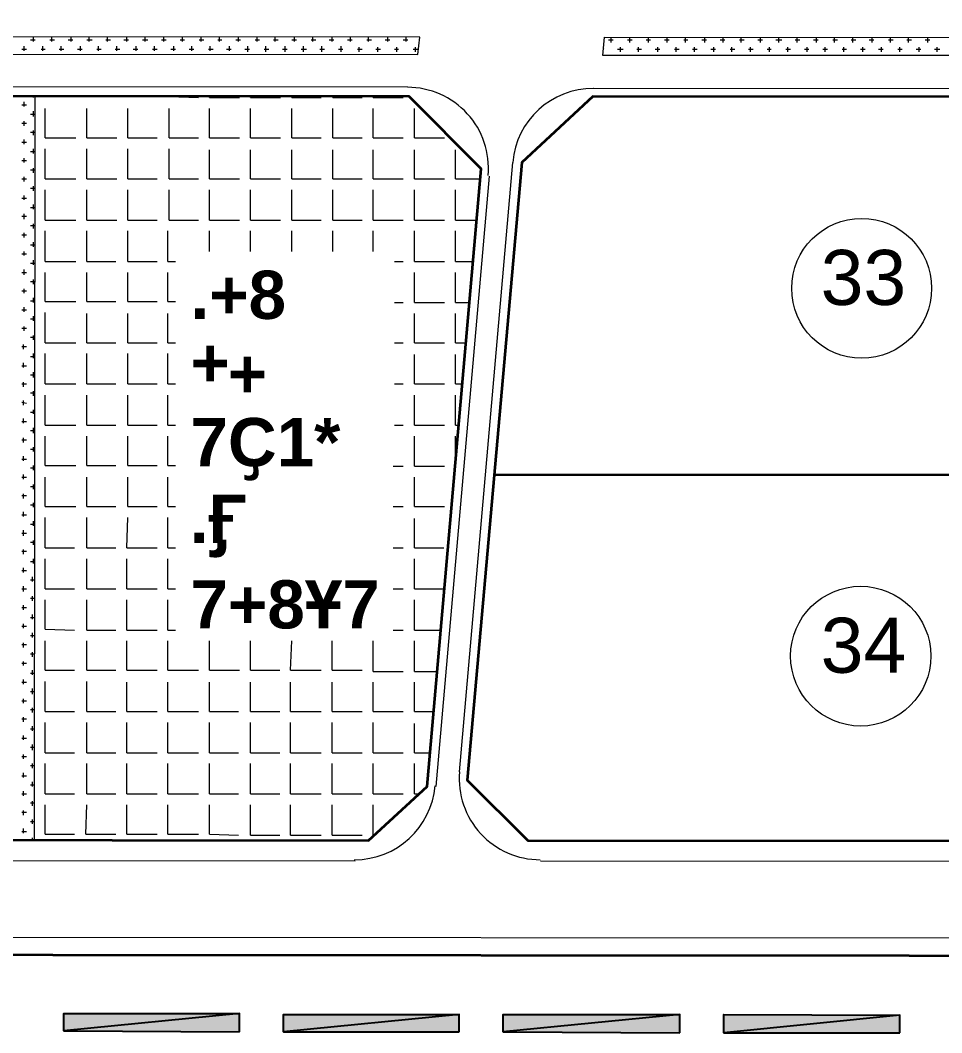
# Model space of a CAD drawing. Header units: millimetres. Extents: x -1787 to 4633, y 81 to 2259.
# Drawn here: x 1981.1 to 2294.5, y 752.6 to 1097.1 of the extents above; entities that cross this region are included whole.
import ezdxf

# ---------------------------------------------------------------- set-up
doc = ezdxf.new("R2010")
doc.units = ezdxf.units.MM
doc.header["$MEASUREMENT"] = 0
doc.layers.get('0').update_dxf_attribs({"linetype": 'CONTINUOUS'})
doc.styles.add('Arial$001', font='arial.ttf', dxfattribs={"height": 2.232})
doc.styles.add('Arial$101', font='arialbd.ttf', dxfattribs={"height": 4.716})

msp = doc.modelspace()

# ---------------------------------------------------------------- hatches: boundary and pattern name
at = {"true_color": 0x000007}
h = msp.add_hatch(color=7, dxfattribs=at)
h.paths.add_polyline_path([(2055.69424, 752.99617), (2055.69424, 759.19857), (1995.98096, 753.2394)])
h.paths.add_polyline_path([(2055.69424, 759.19857), (1995.98096, 753.2394), (1995.98096, 759.19857)])
h = msp.add_hatch(color=7, dxfattribs=at)
h.paths.add_polyline_path([(2130.36624, 752.99617), (2130.36624, 758.83372), (2070.65296, 752.99617)])
h.paths.add_polyline_path([(2130.36624, 758.83372), (2070.65296, 752.99617), (2070.65296, 758.83372)])
h = msp.add_hatch(color=7, dxfattribs=at)
h.paths.add_polyline_path([(2205.40309, 752.63132), (2205.40309, 758.83372), (2145.32497, 752.99617)])
h.paths.add_polyline_path([(2205.40309, 758.83372), (2145.32497, 752.99617), (2145.32497, 758.83372)])
h = msp.add_hatch(color=7, dxfattribs=at)
h.paths.add_polyline_path([(2280.19671, 752.63132), (2280.19671, 758.59049), (2220.36182, 752.63132)])
h.paths.add_polyline_path([(2280.19671, 758.59049), (2220.36182, 752.63132), (2220.36182, 758.83372)])

# ---------------------------------------------------------------- linework, layer by layer
at = {"color": 1, "linetype": 'Continuous', "lineweight": 35, "true_color": 0x000001}
for points in [[(3594.01049, 777.80576), (681.43749, 779.99484), (681.43749, 825.84394), (689.22089, 825.84394), (711.35494, 856.00462), (649.08773, 1050.95449), (629.50761, 1065.54837), (589.61768, 1065.54837), (589.61768, 1113.2217), (601.4144, 1113.2217), (620.75128, 1139.61229), (457.29986, 1651.49253), (497.18979, 1664.26217), (512.75659, 1615.61592), (522.97231, 1611.35937)], [(2142.28458, 942.59495), (2623.88252, 942.23011), (2623.88252, 942.23011)]]:
    msp.add_lwpolyline(points, dxfattribs=at)
at = {"color": 5, "linetype": 'Continuous', "lineweight": 20, "true_color": 0x000005}
for points in [[(1575.31246, 1091.69573), (1574.94761, 1087.92565), (1574.94761, 1085.73656), (2116.38044, 1085.49333), (2116.98852, 1091.33088), (1574.94761, 1091.69573)], [(2112.97521, 1074.30469), (1580.90677, 1074.54793), (1580.90677, 1074.54793)], [(2599.31616, 1073.575), (2176.21534, 1073.93985), (2176.21534, 1073.93985)], [(2148.48697, 1048.76541), (2130.36624, 841.41074), (2130.36624, 841.41074)], [(2122.58284, 836.4245), (2140.70357, 1044.0224), (2140.70357, 1044.0224)], [(1580.90677, 811.49329), (2094.97609, 811.12845), (2094.97609, 811.12845)], [(2158.09461, 811.12845), (2599.31616, 810.88521), (2599.31616, 810.88521)], [(681.43749, 785.95401), (3594.01049, 784.12977), (3594.01049, 784.12977)]]:
    msp.add_lwpolyline(points, dxfattribs=at)
at = {"color": 3, "linetype": 'Continuous', "lineweight": 15, "true_color": 0x000003}
for points in [[(1984.67071, 1090.47957), (1986.25171, 1090.47957), (1986.25171, 1090.47957)], [(1985.64363, 1089.8715), (1985.64363, 1091.33088), (1985.64363, 1091.33088)], [(1991.23795, 1090.47957), (1992.81895, 1090.47957), (1992.81895, 1090.47957)], [(1991.84603, 1089.8715), (1991.84603, 1091.33088), (1991.84603, 1091.33088)], [(1997.44035, 1090.47957), (1999.02135, 1090.47957), (1999.02135, 1090.47957)], [(1998.41327, 1089.8715), (1998.41327, 1091.33088), (1998.41327, 1091.33088)], [(2003.76436, 1090.47957), (2005.5886, 1090.47957), (2005.5886, 1090.47957)], [(2004.61567, 1089.8715), (2004.61567, 1091.33088), (2004.61567, 1091.33088)], [(2010.20999, 1090.47957), (2011.79099, 1090.47957), (2011.79099, 1090.47957)], [(2010.81807, 1089.8715), (2010.81807, 1091.33088), (2010.81807, 1091.33088)], [(2016.41239, 1090.47957), (2017.99339, 1090.47957), (2017.99339, 1090.47957)], [(2017.38531, 1089.8715), (2017.38531, 1091.33088), (2017.38531, 1091.33088)], [(2022.7364, 1090.47957), (2024.56064, 1090.47957), (2024.56064, 1090.47957)], [(2023.58771, 1089.8715), (2023.58771, 1091.33088), (2023.58771, 1091.33088)], [(2029.18203, 1090.47957), (2030.76303, 1090.47957), (2030.76303, 1090.47957)], [(2029.91172, 1089.8715), (2029.91172, 1091.33088), (2029.91172, 1091.33088)], [(2035.50604, 1090.47957), (2036.96543, 1090.47957), (2036.96543, 1090.47957)], [(2036.35735, 1089.8715), (2036.35735, 1091.33088), (2036.35735, 1091.33088)], [(2041.95167, 1090.47957), (2043.53268, 1090.47957), (2043.53268, 1090.47957)], [(2042.68137, 1089.8715), (2042.68137, 1091.33088), (2042.68137, 1091.33088)], [(2048.27569, 1090.47957), (2049.73507, 1090.47957), (2049.73507, 1090.47957)], [(2048.88376, 1089.8715), (2048.88376, 1091.33088), (2048.88376, 1091.33088)], [(2054.47808, 1090.47957), (2056.05909, 1090.47957), (2056.05909, 1090.47957)], [(2055.32939, 1089.8715), (2055.32939, 1091.33088), (2055.32939, 1091.33088)], [(2061.04533, 1090.47957), (2062.50472, 1090.47957), (2062.50472, 1090.47957)], [(2061.65341, 1089.8715), (2061.65341, 1091.33088), (2061.65341, 1091.33088)], [(2067.24773, 1090.47957), (2068.82873, 1090.47957), (2068.82873, 1090.47957)], [(2067.8558, 1089.8715), (2067.8558, 1091.33088), (2067.8558, 1091.33088)], [(2073.45012, 1090.47957), (2075.03113, 1090.47957), (2075.03113, 1090.47957)], [(2074.42305, 1089.8715), (2074.42305, 1091.33088), (2074.42305, 1091.33088)], [(2080.01737, 1090.47957), (2081.59837, 1090.47957), (2081.59837, 1090.47957)], [(2080.62545, 1089.8715), (2080.62545, 1091.33088), (2080.62545, 1091.33088)], [(2086.21977, 1090.47957), (2087.80077, 1090.47957), (2087.80077, 1090.47957)], [(2087.19269, 1089.8715), (2087.19269, 1091.33088), (2087.19269, 1091.33088)], [(2092.42216, 1090.47957), (2094.00317, 1090.47957), (2094.00317, 1090.47957)], [(2093.39509, 1089.8715), (2093.39509, 1091.33088), (2093.39509, 1091.33088)], [(2098.98941, 1090.47957), (2100.57041, 1090.47957), (2100.57041, 1090.47957)], [(2099.59749, 1089.8715), (2099.59749, 1091.33088), (2099.59749, 1091.33088)], [(2105.19181, 1090.47957), (2106.77281, 1090.47957), (2106.77281, 1090.47957)], [(2106.16473, 1089.8715), (2106.16473, 1091.33088), (2106.16473, 1091.33088)], [(2111.3942, 1090.47957), (2112.97521, 1090.47957), (2112.97521, 1090.47957)], [(2112.36713, 1089.8715), (2112.36713, 1091.33088), (2112.36713, 1091.33088)], [(2181.20158, 1090.47957), (2182.78259, 1090.47957), (2182.78259, 1090.47957)], [(2182.05289, 1089.50665), (2182.05289, 1091.08765), (2182.05289, 1091.08765)], [(2187.64721, 1090.47957), (2189.22821, 1090.47957), (2189.22821, 1090.47957)], [(2188.3769, 1089.50665), (2188.3769, 1091.08765), (2188.3769, 1091.08765)], [(2193.97122, 1090.47957), (2195.43061, 1090.47957), (2195.43061, 1090.47957)], [(2194.82253, 1089.50665), (2194.82253, 1091.08765), (2194.82253, 1091.08765)], [(2200.17362, 1090.47957), (2201.75463, 1090.47957), (2201.75463, 1090.47957)], [(2201.14655, 1089.50665), (2201.14655, 1091.08765), (2201.14655, 1091.08765)], [(2206.74087, 1090.47957), (2208.20025, 1090.47957), (2208.20025, 1090.47957)], [(2207.34894, 1089.50665), (2207.34894, 1091.08765), (2207.34894, 1091.08765)], [(2212.94326, 1090.47957), (2214.52427, 1090.47957), (2214.52427, 1090.47957)], [(2213.91619, 1089.50665), (2213.91619, 1091.08765), (2213.91619, 1091.08765)], [(2219.14566, 1090.47957), (2220.72667, 1090.47957), (2220.72667, 1090.47957)], [(2220.11859, 1089.50665), (2220.11859, 1091.08765), (2220.11859, 1091.08765)], [(2225.71291, 1090.47957), (2227.29391, 1090.47957), (2227.29391, 1090.47957)], [(2226.32099, 1089.50665), (2226.32099, 1091.08765), (2226.32099, 1091.08765)], [(2231.9153, 1090.47957), (2233.49631, 1090.47957), (2233.49631, 1090.47957)], [(2232.88823, 1089.50665), (2232.88823, 1091.08765), (2232.88823, 1091.08765)], [(2238.1177, 1090.47957), (2240.06355, 1090.47957), (2240.06355, 1090.47957)], [(2239.09063, 1089.50665), (2239.09063, 1091.08765), (2239.09063, 1091.08765)], [(2244.68495, 1090.47957), (2246.26595, 1090.47957), (2246.26595, 1090.47957)], [(2245.29303, 1089.50665), (2245.29303, 1091.08765), (2245.29303, 1091.08765)], [(2250.88734, 1090.47957), (2252.46835, 1090.47957), (2252.46835, 1090.47957)], [(2251.86027, 1089.50665), (2251.86027, 1091.08765), (2251.86027, 1091.08765)], [(2257.45459, 1090.47957), (2259.03559, 1090.47957), (2259.03559, 1090.47957)], [(2258.06267, 1089.50665), (2258.06267, 1091.08765), (2258.06267, 1091.08765)], [(2263.65699, 1090.47957), (2265.23799, 1090.47957), (2265.23799, 1090.47957)], [(2264.26507, 1089.50665), (2264.26507, 1091.08765), (2264.26507, 1091.08765)], [(2269.85938, 1090.47957), (2271.44039, 1090.47957), (2271.44039, 1090.47957)], [(2270.83231, 1089.50665), (2270.83231, 1091.08765), (2270.83231, 1091.08765)], [(2276.42663, 1090.47957), (2278.00763, 1090.47957), (2278.00763, 1090.47957)], [(2277.03471, 1089.50665), (2277.03471, 1091.08765), (2277.03471, 1091.08765)], [(2282.62903, 1090.47957), (2284.21003, 1090.47957), (2284.21003, 1090.47957)], [(2283.23711, 1089.50665), (2283.23711, 1091.08765), (2283.23711, 1091.08765)], [(2288.83142, 1090.47957), (2290.41243, 1090.47957), (2290.41243, 1090.47957)], [(2289.80435, 1089.50665), (2289.80435, 1091.08765), (2289.80435, 1091.08765)], [(1981.63031, 1087.31757), (1983.21132, 1087.31757), (1983.21132, 1087.31757)], [(1982.48162, 1086.70949), (1982.48162, 1088.29049), (1982.48162, 1088.29049)], [(1988.19756, 1087.31757), (1989.65695, 1087.31757), (1989.65695, 1087.31757)], [(1988.80564, 1086.70949), (1988.80564, 1088.29049), (1988.80564, 1088.29049)], [(1994.39996, 1087.31757), (1995.98096, 1087.31757), (1995.98096, 1087.31757)], [(1995.00803, 1086.70949), (1995.00803, 1088.29049), (1995.00803, 1088.29049)], [(2000.60235, 1087.31757), (2002.18336, 1087.31757), (2002.18336, 1087.31757)], [(2001.57528, 1086.70949), (2001.57528, 1088.29049), (2001.57528, 1088.29049)], [(2007.1696, 1087.31757), (2008.62899, 1087.31757), (2008.62899, 1087.31757)], [(2007.77768, 1086.70949), (2007.77768, 1088.29049), (2007.77768, 1088.29049)], [(2013.372, 1087.31757), (2014.953, 1087.31757), (2014.953, 1087.31757)], [(2013.98007, 1086.70949), (2013.98007, 1088.29049), (2013.98007, 1088.29049)], [(2019.57439, 1087.31757), (2021.1554, 1087.31757), (2021.1554, 1087.31757)], [(2020.54732, 1086.70949), (2020.54732, 1088.29049), (2020.54732, 1088.29049)], [(2026.14164, 1087.31757), (2027.72264, 1087.31757), (2027.72264, 1087.31757)], [(2026.74972, 1086.70949), (2026.74972, 1088.29049), (2026.74972, 1088.29049)], [(2032.34404, 1087.31757), (2033.92504, 1087.31757), (2033.92504, 1087.31757)], [(2033.31696, 1086.70949), (2033.31696, 1088.29049), (2033.31696, 1088.29049)], [(2038.54643, 1087.31757), (2040.12744, 1087.31757), (2040.12744, 1087.31757)], [(2039.51936, 1086.70949), (2039.51936, 1088.29049), (2039.51936, 1088.29049)], [(2045.11368, 1087.31757), (2046.69468, 1087.31757), (2046.69468, 1087.31757)], [(2045.72176, 1086.70949), (2045.72176, 1088.29049), (2045.72176, 1088.29049)], [(2051.31608, 1087.31757), (2052.89708, 1087.31757), (2052.89708, 1087.31757)], [(2052.289, 1086.70949), (2052.289, 1088.29049), (2052.289, 1088.29049)], [(2057.51847, 1087.31757), (2059.09948, 1087.31757), (2059.09948, 1087.31757)], [(2058.4914, 1086.34464), (2058.4914, 1088.29049), (2058.4914, 1088.29049)], [(2064.08572, 1087.31757), (2065.66672, 1087.31757), (2065.66672, 1087.31757)], [(2064.6938, 1086.34464), (2064.6938, 1088.29049), (2064.6938, 1088.29049)], [(2070.28812, 1087.31757), (2071.86912, 1087.31757), (2071.86912, 1087.31757)], [(2071.26104, 1086.34464), (2071.26104, 1088.29049), (2071.26104, 1088.29049)], [(2076.61213, 1087.31757), (2078.43636, 1087.31757), (2078.43636, 1087.31757)], [(2077.46344, 1086.34464), (2077.46344, 1088.29049), (2077.46344, 1088.29049)], [(2083.05776, 1087.31757), (2084.63876, 1087.31757), (2084.63876, 1087.31757)], [(2083.66584, 1086.34464), (2083.66584, 1088.29049), (2083.66584, 1088.29049)], [(2089.38177, 1087.31757), (2090.84116, 1087.31757), (2090.84116, 1087.31757)], [(2090.23308, 1086.34464), (2090.23308, 1088.29049), (2090.23308, 1088.29049)], [(2095.8274, 1087.31757), (2097.4084, 1087.31757), (2097.4084, 1087.31757)], [(2096.43548, 1086.34464), (2096.43548, 1087.92565), (2096.43548, 1087.92565)], [(2102.0298, 1087.31757), (2103.6108, 1087.31757), (2103.6108, 1087.31757)], [(2102.75949, 1086.34464), (2102.75949, 1087.92565), (2102.75949, 1087.92565)], [(2108.35381, 1087.31757), (2109.8132, 1087.31757), (2109.8132, 1087.31757)], [(2109.20512, 1086.34464), (2109.20512, 1087.92565), (2109.20512, 1087.92565)], [(2114.79944, 1087.31757), (2116.38044, 1087.31757), (2116.38044, 1087.31757)], [(2115.52914, 1086.34464), (2115.52914, 1087.92565), (2115.52914, 1087.92565)], [(2179.62058, 1087.31757), (2179.49896, 1087.43918), (2179.49896, 1087.43918)], [(2184.24197, 1087.31757), (2186.18782, 1087.31757), (2186.18782, 1087.31757)], [(2185.2149, 1086.34464), (2185.2149, 1087.92565), (2185.2149, 1087.92565)], [(2190.80922, 1087.31757), (2192.39022, 1087.31757), (2192.39022, 1087.31757)], [(2191.4173, 1086.34464), (2191.4173, 1087.92565), (2191.4173, 1087.92565)], [(2197.01162, 1087.31757), (2198.59262, 1087.31757), (2198.59262, 1087.31757)], [(2197.98454, 1086.34464), (2197.98454, 1087.92565), (2197.98454, 1087.92565)], [(2203.57886, 1087.31757), (2205.15986, 1087.31757), (2205.15986, 1087.31757)], [(2204.18694, 1086.34464), (2204.18694, 1087.92565), (2204.18694, 1087.92565)], [(2209.78126, 1087.31757), (2211.36226, 1087.31757), (2211.36226, 1087.31757)], [(2210.38934, 1086.34464), (2210.38934, 1087.92565), (2210.38934, 1087.92565)], [(2215.98366, 1087.31757), (2217.56466, 1087.31757), (2217.56466, 1087.31757)], [(2216.95658, 1086.34464), (2216.95658, 1087.92565), (2216.95658, 1087.92565)], [(2222.5509, 1087.31757), (2224.1319, 1087.31757), (2224.1319, 1087.31757)], [(2223.15898, 1086.34464), (2223.15898, 1087.92565), (2223.15898, 1087.92565)], [(2228.7533, 1087.31757), (2230.3343, 1087.31757), (2230.3343, 1087.31757)], [(2229.48299, 1086.34464), (2229.48299, 1087.92565), (2229.48299, 1087.92565)], [(2235.07731, 1087.31757), (2236.5367, 1087.31757), (2236.5367, 1087.31757)], [(2235.92862, 1086.34464), (2235.92862, 1087.92565), (2235.92862, 1087.92565)], [(2241.52294, 1087.31757), (2243.10394, 1087.31757), (2243.10394, 1087.31757)], [(2242.13102, 1086.34464), (2242.13102, 1087.92565), (2242.13102, 1087.92565)], [(2247.84695, 1087.31757), (2249.30634, 1087.31757), (2249.30634, 1087.31757)], [(2248.69826, 1086.34464), (2248.69826, 1087.92565), (2248.69826, 1087.92565)], [(2254.04935, 1087.31757), (2255.63035, 1087.31757), (2255.63035, 1087.31757)], [(2254.90066, 1086.34464), (2254.90066, 1087.92565), (2254.90066, 1087.92565)], [(2260.6166, 1087.31757), (2262.07598, 1087.31757), (2262.07598, 1087.31757)], [(2261.22467, 1086.34464), (2261.22467, 1087.92565), (2261.22467, 1087.92565)], [(2266.81899, 1087.31757), (2268.4, 1087.31757), (2268.4, 1087.31757)], [(2267.6703, 1086.34464), (2267.6703, 1087.92565), (2267.6703, 1087.92565)], [(2273.02139, 1087.31757), (2274.60239, 1087.31757), (2274.60239, 1087.31757)], [(2273.99432, 1086.34464), (2273.99432, 1087.92565), (2273.99432, 1087.92565)], [(2279.58864, 1087.31757), (2281.04802, 1087.31757), (2281.04802, 1087.31757)], [(2280.19671, 1086.34464), (2280.19671, 1087.92565), (2280.19671, 1087.92565)], [(2285.79103, 1087.31757), (2287.37204, 1087.31757), (2287.37204, 1087.31757)], [(2286.76396, 1086.34464), (2286.76396, 1087.92565), (2286.76396, 1087.92565)], [(2291.99343, 1087.31757), (2293.81767, 1087.31757), (2293.81767, 1087.31757)], [(2292.96636, 1086.34464), (2292.96636, 1087.92565), (2292.96636, 1087.92565)], [(1981.63031, 1068.34553), (1983.21132, 1068.34553), (1983.21132, 1068.34553)], [(1982.48162, 1067.73745), (1982.48162, 1069.31845), (1982.48162, 1069.31845)], [(1985.64363, 1070.77784), (1985.64363, 1071.14269), (1985.64363, 1071.14269)], [(1984.67071, 1065.18352), (1986.25171, 1065.18352), (1986.25171, 1065.18352)], [(1985.64363, 1064.33221), (1985.64363, 1066.15645), (1985.64363, 1066.15645)], [(1981.63031, 1062.14313), (1983.21132, 1062.14313), (1983.21132, 1062.14313)], [(1982.48162, 1061.17021), (1982.48162, 1062.75121), (1982.48162, 1062.75121)], [(1984.67071, 1058.98112), (1986.00848, 1058.98112), (1986.00848, 1058.98112)], [(1985.64363, 1058.0082), (1985.64363, 1059.5892), (1985.64363, 1059.5892)], [(1981.63031, 1055.57589), (1983.21132, 1055.57589), (1983.21132, 1055.57589)], [(1982.48162, 1054.96781), (1982.48162, 1056.54881), (1982.48162, 1056.54881)], [(1984.67071, 1052.41388), (1986.00848, 1052.41388), (1986.00848, 1052.41388)], [(1985.64363, 1051.8058), (1985.64363, 1053.3868), (1985.64363, 1053.3868)], [(1981.63031, 1049.37349), (1983.21132, 1049.37349), (1983.21132, 1049.37349)], [(1982.48162, 1048.76541), (1982.48162, 1050.2248), (1982.48162, 1050.2248)], [(1982.48162, 1042.19817), (1982.48162, 1043.77917), (1982.48162, 1043.77917)], [(1984.67071, 1046.21148), (1986.00848, 1046.21148), (1986.00848, 1046.21148)], [(1985.64363, 1045.23856), (1985.64363, 1046.81956), (1985.64363, 1046.81956)], [(1981.63031, 1043.17109), (1983.21132, 1043.17109), (1983.21132, 1043.17109)], [(1985.64363, 1039.03616), (1985.64363, 1040.61716), (1985.64363, 1040.61716)], [(1982.48162, 1035.99577), (1982.48162, 1037.45516), (1982.48162, 1037.45516)], [(1984.67071, 1040.00908), (1986.00848, 1040.00908), (1986.00848, 1040.00908)], [(1981.63031, 1036.60385), (1983.21132, 1036.60385), (1983.21132, 1036.60385)], [(1984.67071, 1033.44184), (1986.00848, 1033.44184), (1986.00848, 1033.44184)], [(1985.64363, 1032.83376), (1985.64363, 1034.41476), (1985.64363, 1034.41476)], [(1981.63031, 1030.40145), (1983.21132, 1030.40145), (1983.21132, 1030.40145)], [(1982.48162, 1029.42852), (1982.48162, 1031.25276), (1982.48162, 1031.25276)], [(1984.67071, 1027.23944), (1986.00848, 1027.23944), (1986.00848, 1027.23944)], [(1985.64363, 1026.26652), (1985.64363, 1027.84752), (1985.64363, 1027.84752)], [(1981.63031, 1024.07743), (1983.21132, 1024.07743), (1983.21132, 1024.07743)], [(1982.48162, 1023.22613), (1982.48162, 1024.80713), (1982.48162, 1024.80713)], [(1984.67071, 1020.6722), (1986.00848, 1020.6722), (1986.00848, 1020.6722)], [(1985.64363, 1020.06412), (1985.64363, 1021.64512), (1985.64363, 1021.64512)], [(1981.63031, 1017.63181), (1983.21132, 1017.63181), (1983.21132, 1017.63181)], [(1982.48162, 1017.02373), (1982.48162, 1018.48312), (1982.48162, 1018.48312)], [(1984.67071, 1014.4698), (1986.00848, 1014.4698), (1986.00848, 1014.4698)], [(1985.64363, 1013.86172), (1985.64363, 1015.44272), (1985.64363, 1015.44272)], [(1981.63031, 1011.30779), (1983.21132, 1011.30779), (1983.21132, 1011.30779)], [(1982.48162, 1010.45648), (1982.48162, 1012.28072), (1982.48162, 1012.28072)], [(1984.67071, 1008.2674), (1986.00848, 1008.2674), (1986.00848, 1008.2674)], [(1985.64363, 1007.29448), (1985.64363, 1008.87548), (1985.64363, 1008.87548)], [(1981.63031, 1005.10539), (1983.21132, 1005.10539), (1983.21132, 1005.10539)], [(1982.48162, 1004.25409), (1982.48162, 1005.71347), (1982.48162, 1005.71347)], [(1985.64363, 1001.09208), (1985.64363, 1002.67308), (1985.64363, 1002.67308)], [(1982.48162, 997.93007), (1982.48162, 999.51107), (1982.48162, 999.51107)], [(1984.67071, 1001.70016), (1986.00848, 1001.70016), (1986.00848, 1001.70016)], [(1981.63031, 998.53815), (1983.21132, 998.53815), (1983.21132, 998.53815)], [(1985.64363, 994.88968), (1985.64363, 996.47068), (1985.64363, 996.47068)], [(1981.63031, 992.33575), (1983.21132, 992.33575), (1983.21132, 992.33575)], [(1982.48162, 991.48444), (1982.48162, 992.94383), (1982.48162, 992.94383)], [(1984.67071, 995.49776), (1986.00848, 995.49776), (1986.00848, 995.49776)], [(1984.67071, 989.29536), (1986.00848, 989.29536), (1986.00848, 989.29536)], [(1985.64363, 988.32244), (1985.64363, 989.90344), (1985.64363, 989.90344)], [(1981.63031, 986.13335), (1983.21132, 986.13335), (1983.21132, 986.13335)], [(1982.23839, 985.16043), (1982.23839, 986.74143), (1982.23839, 986.74143)], [(1984.67071, 982.72812), (1986.00848, 982.72812), (1986.00848, 982.72812)], [(1985.64363, 982.12004), (1985.64363, 983.70104), (1985.64363, 983.70104)], [(1981.63031, 979.56611), (1983.21132, 979.56611), (1983.21132, 979.56611)], [(1982.23839, 978.95803), (1982.23839, 980.53903), (1982.23839, 980.53903)], [(1984.67071, 976.52572), (1986.00848, 976.52572), (1986.00848, 976.52572)], [(1985.64363, 975.55279), (1985.64363, 977.37703), (1985.64363, 977.37703)], [(1981.63031, 973.36371), (1983.21132, 973.36371), (1983.21132, 973.36371)], [(1982.23839, 972.39079), (1982.23839, 973.97179), (1982.23839, 973.97179)], [(1984.67071, 970.32332), (1986.00848, 970.32332), (1986.00848, 970.32332)], [(1985.64363, 969.3504), (1985.64363, 970.9314), (1985.64363, 970.9314)], [(1981.63031, 967.16131), (1983.21132, 966.79647), (1983.21132, 966.79647)], [(1982.23839, 966.18839), (1982.23839, 967.76939), (1982.23839, 967.76939)], [(1985.64363, 963.148), (1985.64363, 964.60739), (1985.64363, 964.60739)], [(1982.23839, 959.98599), (1982.23839, 961.56699), (1982.23839, 961.56699)], [(1984.67071, 963.75608), (1986.00848, 963.75608), (1986.00848, 963.75608)], [(1981.63031, 960.59407), (1983.21132, 960.59407), (1983.21132, 960.59407)], [(1985.64363, 956.58075), (1985.64363, 958.40499), (1985.64363, 958.40499)], [(1981.63031, 954.39167), (1983.21132, 954.39167), (1983.21132, 954.39167)], [(1982.23839, 953.41875), (1982.23839, 954.99975), (1982.23839, 954.99975)], [(1984.67071, 957.55368), (1986.00848, 957.55368), (1986.00848, 957.55368)], [(1984.67071, 951.22967), (1986.00848, 951.22967), (1986.00848, 951.22967)], [(1985.64363, 950.37836), (1985.64363, 951.83774), (1985.64363, 951.83774)], [(1981.63031, 947.82443), (1983.21132, 947.82443), (1983.21132, 947.82443)], [(1982.23839, 947.21635), (1982.23839, 948.79735), (1982.23839, 948.79735)], [(1984.67071, 944.78404), (1986.00848, 944.78404), (1986.00848, 944.78404)], [(1985.64363, 944.05434), (1985.64363, 945.63535), (1985.64363, 945.63535)], [(1981.63031, 941.62203), (1983.21132, 941.62203), (1983.21132, 941.62203)], [(1982.23839, 941.01395), (1982.23839, 942.59495), (1982.23839, 942.59495)], [(1984.67071, 938.46002), (1986.00848, 938.46002), (1986.00848, 938.46002)], [(1985.64363, 937.60871), (1985.64363, 939.18972), (1985.64363, 939.18972)], [(1981.63031, 935.41963), (1983.21132, 935.41963), (1983.21132, 935.41963)], [(1982.23839, 934.44671), (1982.23839, 936.02771), (1982.23839, 936.02771)], [(1984.67071, 932.25763), (1986.00848, 932.25763), (1986.00848, 932.25763)], [(1985.64363, 931.40632), (1985.64363, 932.8657), (1985.64363, 932.8657)], [(1981.63031, 928.85239), (1983.21132, 928.85239), (1983.21132, 928.85239)], [(1982.23839, 928.24431), (1982.23839, 929.82531), (1982.23839, 929.82531)], [(1985.64363, 925.0823), (1985.64363, 926.66331), (1985.64363, 926.66331)], [(1982.23839, 921.67706), (1982.23839, 923.62291), (1982.23839, 923.62291)], [(1984.67071, 925.69038), (1986.00848, 925.69038), (1986.00848, 925.69038)], [(1981.63031, 922.64999), (1983.21132, 922.64999), (1983.21132, 922.64999)], [(1985.64363, 918.63667), (1985.64363, 920.09606), (1985.64363, 920.09606)], [(1981.63031, 916.44759), (1983.21132, 916.44759), (1983.21132, 916.44759)], [(1982.23839, 915.47467), (1982.23839, 917.05567), (1982.23839, 917.05567)], [(1984.67071, 919.48798), (1986.00848, 919.48798), (1986.00848, 919.48798)], [(1984.67071, 912.92074), (1986.00848, 912.92074), (1986.00848, 912.92074)], [(1985.64363, 912.31266), (1985.64363, 913.89366), (1985.64363, 913.89366)], [(1981.63031, 909.88035), (1983.21132, 909.88035), (1983.21132, 909.88035)], [(1982.23839, 909.27227), (1982.23839, 910.85327), (1982.23839, 910.85327)], [(1984.67071, 906.71834), (1986.00848, 906.71834), (1986.00848, 906.71834)], [(1985.27878, 906.11026), (1985.27878, 907.69127), (1985.27878, 907.69127)], [(1981.63031, 903.67795), (1983.21132, 903.67795), (1983.21132, 903.67795)], [(1982.23839, 902.70502), (1982.23839, 904.52926), (1982.23839, 904.52926)], [(1984.67071, 900.51594), (1986.00848, 900.51594), (1986.00848, 900.51594)], [(1985.27878, 899.54302), (1985.27878, 901.12402), (1985.27878, 901.12402)], [(1981.63031, 897.35394), (1983.21132, 897.35394), (1983.21132, 897.35394)], [(1982.23839, 896.50263), (1982.23839, 898.08363), (1982.23839, 898.08363)], [(1984.67071, 893.9487), (1986.00848, 893.9487), (1986.00848, 893.9487)], [(1985.27878, 893.34062), (1985.27878, 894.92162), (1985.27878, 894.92162)], [(1981.63031, 890.90831), (1983.21132, 890.90831), (1983.21132, 890.90831)], [(1982.23839, 890.30023), (1982.23839, 891.75962), (1982.23839, 891.75962)], [(1982.23839, 883.73298), (1982.23839, 885.31399), (1982.23839, 885.31399)], [(1984.67071, 887.7463), (1986.00848, 887.7463), (1986.00848, 887.7463)], [(1985.27878, 887.13822), (1985.27878, 888.71923), (1985.27878, 888.71923)], [(1981.63031, 884.70591), (1983.21132, 884.70591), (1983.21132, 884.70591)], [(1985.27878, 880.57098), (1985.27878, 882.15198), (1985.27878, 882.15198)], [(1982.23839, 877.53059), (1982.23839, 878.98997), (1982.23839, 878.98997)], [(1984.67071, 881.5439), (1986.00848, 881.5439), (1986.00848, 881.5439)], [(1981.63031, 878.3819), (1983.21132, 878.3819), (1983.21132, 878.3819)], [(1984.67071, 874.97666), (1986.00848, 874.97666), (1986.00848, 874.97666)], [(1985.27878, 874.36858), (1985.27878, 875.94958), (1985.27878, 875.94958)], [(1981.63031, 871.93627), (1983.21132, 871.93627), (1983.21132, 871.93627)], [(1982.23839, 871.20657), (1982.23839, 872.78758), (1982.23839, 872.78758)], [(1984.67071, 868.77426), (1986.00848, 868.77426), (1986.00848, 868.77426)], [(1985.27878, 867.80134), (1985.27878, 869.74719), (1985.27878, 869.74719)], [(1981.63031, 865.61225), (1983.21132, 865.61225), (1983.21132, 865.61225)], [(1982.23839, 864.76094), (1982.23839, 866.22033), (1982.23839, 866.22033)], [(1984.67071, 862.57186), (1986.00848, 862.57186), (1986.00848, 862.57186)], [(1985.27878, 861.59894), (1985.27878, 863.17994), (1985.27878, 863.17994)], [(1981.63031, 859.40986), (1983.21132, 859.40986), (1983.21132, 859.40986)], [(1982.23839, 858.43693), (1982.23839, 860.01793), (1982.23839, 860.01793)], [(1984.67071, 856.00462), (1986.00848, 856.00462), (1986.00848, 856.00462)], [(1985.27878, 855.39654), (1985.27878, 856.97754), (1985.27878, 856.97754)], [(1981.63031, 852.84261), (1983.21132, 852.84261), (1983.21132, 852.84261)], [(1982.23839, 852.23453), (1982.23839, 853.81554), (1982.23839, 853.81554)], [(1984.67071, 849.80222), (1986.00848, 849.80222), (1986.00848, 849.80222)], [(1985.27878, 848.82929), (1985.27878, 850.65353), (1985.27878, 850.65353)], [(1981.63031, 846.64021), (1983.21132, 846.64021), (1983.21132, 846.64021)], [(1982.23839, 845.7889), (1982.23839, 847.24829), (1982.23839, 847.24829)], [(1985.27878, 842.6269), (1985.27878, 844.2079), (1985.27878, 844.2079)], [(1982.23839, 839.46489), (1982.23839, 841.04589), (1982.23839, 841.04589)], [(1984.67071, 843.59982), (1986.00848, 843.59982), (1986.00848, 843.59982)], [(1981.63031, 840.07297), (1983.21132, 840.07297), (1983.21132, 840.07297)], [(1985.27878, 836.4245), (1985.27878, 838.0055), (1985.27878, 838.0055)], [(1981.63031, 833.87057), (1983.21132, 833.87057), (1983.21132, 833.87057)], [(1982.23839, 833.26249), (1982.23839, 834.8435), (1982.23839, 834.8435)], [(1984.67071, 837.03258), (1986.00848, 837.03258), (1986.00848, 837.03258)], [(1984.67071, 830.83018), (1986.00848, 830.83018), (1986.00848, 830.83018)], [(1985.27878, 829.85725), (1985.27878, 831.43826), (1985.27878, 831.43826)], [(1981.63031, 827.66817), (1983.21132, 827.66817), (1983.21132, 827.66817)], [(1982.23839, 826.69525), (1982.23839, 828.27625), (1982.23839, 828.27625)], [(1984.67071, 824.50617), (1986.00848, 824.50617), (1986.00848, 824.50617)], [(1985.27878, 823.65486), (1985.27878, 825.23586), (1985.27878, 825.23586)], [(1981.63031, 821.10093), (1983.21132, 821.10093), (1983.21132, 821.10093)], [(1982.23839, 820.49285), (1982.23839, 822.07385), (1982.23839, 822.07385)], [(1985.27878, 818.30377), (1985.27878, 818.91185), (1985.27878, 818.91185)]]:
    msp.add_lwpolyline(points, dxfattribs=at)
at = {"color": 5, "linetype": 'Continuous', "lineweight": 20, "true_color": 0x000005}
msp.add_lwpolyline([(2599.31616, 1085.12849), (2179.25573, 1085.12849), (2179.86381, 1091.33088), (2599.31616, 1091.08765)], close=True, dxfattribs=at)
at = {"color": 1, "linetype": 'Continuous', "lineweight": 35, "true_color": 0x000001}
for points in [[(1550.13802, 844.81598), (1576.52861, 818.66862), (2099.59749, 818.06054), (2119.54245, 836.4245), (2137.90641, 1046.57633), (2113.34005, 1071.14269), (1580.54193, 1071.50753), (1550.38125, 1041.22524)], [(2623.88252, 1046.57633), (2599.55939, 1070.77784), (2175.85049, 1071.14269), (2151.64898, 1048.76541), (2133.1634, 838.61358), (2153.71645, 818.06054), (2603.32947, 817.69569), (2623.88252, 838.24873)]]:
    msp.add_lwpolyline(points, close=True, dxfattribs=at)
at = {"color": 2, "linetype": 'Continuous', "lineweight": 20, "true_color": 0x000002}
msp.add_lwpolyline([(1986.00848, 818.30377), (1986.25171, 1071.14269), (1986.25171, 1071.14269)], dxfattribs=at)
at = {"color": 4, "linetype": 'Continuous', "lineweight": 15, "true_color": 0x000004}
for points in [[(1989.65695, 1071.14269), (1989.65695, 1071.2643), (1989.65695, 1071.2643)], [(1989.65695, 1071.14269), (1999.99428, 1071.14269), (1999.99428, 1071.14269)], [(2003.76436, 1071.14269), (2003.64275, 1071.2643), (2003.64275, 1071.2643)], [(2003.76436, 1071.14269), (2013.98007, 1071.14269), (2013.98007, 1071.14269)], [(2017.75016, 1071.14269), (2017.62854, 1071.2643), (2017.62854, 1071.2643)], [(2017.75016, 1071.14269), (2027.72264, 1071.14269), (2027.72264, 1071.14269)], [(2031.73596, 1071.14269), (2031.61434, 1071.2643), (2031.61434, 1071.2643)], [(2031.73596, 1071.14269), (2041.70844, 1070.77784), (2041.70844, 1070.77784)], [(2045.47853, 1070.77784), (2045.47853, 1071.14269), (2045.47853, 1071.14269)], [(2045.47853, 1070.77784), (2055.69424, 1070.77784), (2055.69424, 1070.77784)], [(2059.46432, 1070.77784), (2059.46432, 1071.14269), (2059.46432, 1071.14269)], [(2059.46432, 1070.77784), (2069.68004, 1070.77784), (2069.68004, 1070.77784)], [(2073.45012, 1070.77784), (2073.45012, 1071.14269), (2073.45012, 1071.14269)], [(2073.45012, 1070.77784), (2083.42261, 1070.77784), (2083.42261, 1070.77784)], [(2087.43592, 1070.77784), (2087.43592, 1071.14269), (2087.43592, 1071.14269)], [(2087.43592, 1070.77784), (2097.4084, 1070.77784), (2097.4084, 1070.77784)], [(2101.17849, 1070.77784), (2101.17849, 1071.14269), (2101.17849, 1071.14269)], [(2101.17849, 1070.77784), (2111.3942, 1070.77784), (2111.3942, 1070.77784)], [(1989.65695, 1057.15689), (1989.65695, 1067.12937), (1989.65695, 1067.12937)], [(2003.76436, 1057.15689), (2003.76436, 1067.12937), (2003.76436, 1067.12937)], [(2017.75016, 1057.15689), (2017.75016, 1067.12937), (2017.75016, 1067.12937)], [(2031.73596, 1057.15689), (2031.73596, 1067.12937), (2031.73596, 1067.12937)], [(2045.47853, 1057.15689), (2045.47853, 1067.12937), (2045.47853, 1067.12937)], [(2059.46432, 1057.15689), (2059.46432, 1067.12937), (2059.46432, 1067.12937)], [(2073.45012, 1057.15689), (2073.45012, 1067.12937), (2073.45012, 1067.12937)], [(2087.43592, 1057.15689), (2087.43592, 1067.12937), (2087.43592, 1067.12937)], [(2101.17849, 1057.15689), (2101.17849, 1067.12937), (2101.17849, 1067.12937)], [(2115.16429, 1057.15689), (2115.16429, 1067.12937), (2115.16429, 1067.12937)], [(1989.65695, 1057.15689), (1999.99428, 1057.15689), (1999.99428, 1057.15689)], [(2003.76436, 1057.15689), (2013.98007, 1057.15689), (2013.98007, 1057.15689)], [(2017.75016, 1057.15689), (2027.72264, 1057.15689), (2027.72264, 1057.15689)], [(2031.73596, 1057.15689), (2041.70844, 1057.15689), (2041.70844, 1057.15689)], [(2045.47853, 1057.15689), (2055.69424, 1057.15689), (2055.69424, 1057.15689)], [(2059.46432, 1057.15689), (2069.68004, 1057.15689), (2069.68004, 1057.15689)], [(2073.45012, 1057.15689), (2083.42261, 1057.15689), (2083.42261, 1057.15689)], [(2087.43592, 1057.15689), (2097.4084, 1057.15689), (2097.4084, 1057.15689)], [(2101.17849, 1057.15689), (2111.3942, 1057.15689), (2111.3942, 1057.15689)], [(2115.16429, 1057.15689), (2125.38, 1057.15689), (2125.38, 1057.15689)], [(1989.65695, 1043.17109), (1989.65695, 1053.3868), (1989.65695, 1053.3868)], [(2003.76436, 1043.17109), (2003.76436, 1053.3868), (2003.76436, 1053.3868)], [(2017.75016, 1043.17109), (2017.75016, 1053.3868), (2017.75016, 1053.3868)], [(2031.73596, 1043.17109), (2031.73596, 1053.3868), (2031.73596, 1053.3868)], [(2045.47853, 1043.17109), (2045.47853, 1053.02196), (2045.47853, 1053.02196)], [(2059.46432, 1043.17109), (2059.46432, 1053.02196), (2059.46432, 1053.02196)], [(2073.45012, 1043.17109), (2073.45012, 1053.02196), (2073.45012, 1053.02196)], [(2087.43592, 1043.17109), (2087.43592, 1053.02196), (2087.43592, 1053.02196)], [(2101.17849, 1043.17109), (2101.17849, 1053.02196), (2101.17849, 1053.02196)], [(2115.16429, 1043.17109), (2115.16429, 1053.02196), (2115.16429, 1053.02196)], [(2129.15009, 1043.17109), (2129.15009, 1053.02196), (2129.15009, 1053.02196)], [(1989.65695, 1043.17109), (1999.99428, 1043.17109), (1999.99428, 1043.17109)], [(2003.76436, 1043.17109), (2013.98007, 1043.17109), (2013.98007, 1043.17109)], [(2017.75016, 1043.17109), (2027.72264, 1043.17109), (2027.72264, 1043.17109)], [(2031.73596, 1043.17109), (2041.70844, 1043.17109), (2041.70844, 1043.17109)], [(2045.47853, 1043.17109), (2055.69424, 1043.17109), (2055.69424, 1043.17109)], [(2059.46432, 1043.17109), (2069.68004, 1043.17109), (2069.68004, 1043.17109)], [(2073.45012, 1043.17109), (2083.42261, 1043.17109), (2083.42261, 1043.17109)], [(2087.43592, 1043.17109), (2097.4084, 1043.17109), (2097.4084, 1043.17109)], [(2101.17849, 1043.17109), (2111.3942, 1043.17109), (2111.3942, 1043.17109)], [(2115.16429, 1043.17109), (2125.38, 1043.17109), (2125.38, 1043.17109)], [(2129.15009, 1043.17109), (2137.54157, 1043.17109), (2137.54157, 1043.17109)], [(1989.65695, 1029.06368), (1989.65695, 1039.40101), (1989.65695, 1039.40101)], [(2003.76436, 1029.06368), (2003.76436, 1039.40101), (2003.76436, 1039.40101)], [(2017.75016, 1029.06368), (2017.75016, 1039.40101), (2017.75016, 1039.40101)], [(2031.73596, 1029.06368), (2031.73596, 1039.40101), (2031.73596, 1039.40101)], [(2045.47853, 1029.06368), (2045.47853, 1039.40101), (2045.47853, 1039.40101)], [(2059.46432, 1029.06368), (2059.46432, 1039.40101), (2059.46432, 1039.40101)], [(2073.45012, 1029.06368), (2073.45012, 1039.40101), (2073.45012, 1039.40101)], [(2087.43592, 1029.06368), (2087.43592, 1039.40101), (2087.43592, 1039.40101)], [(2101.17849, 1029.06368), (2101.17849, 1039.40101), (2101.17849, 1039.40101)], [(2115.16429, 1029.06368), (2115.16429, 1039.40101), (2115.16429, 1039.40101)], [(2129.15009, 1029.06368), (2129.15009, 1039.40101), (2129.15009, 1039.40101)], [(1989.65695, 1029.06368), (1999.99428, 1029.06368), (1999.99428, 1029.06368)], [(2003.76436, 1029.06368), (2013.98007, 1029.06368), (2013.98007, 1029.06368)], [(2017.75016, 1029.06368), (2027.72264, 1029.06368), (2027.72264, 1029.06368)], [(2031.73596, 1029.06368), (2041.70844, 1029.06368), (2041.70844, 1029.06368)], [(2045.47853, 1029.06368), (2055.69424, 1029.06368), (2055.69424, 1029.06368)], [(2059.46432, 1029.06368), (2069.68004, 1029.06368), (2069.68004, 1029.06368)], [(2073.45012, 1029.06368), (2083.42261, 1029.06368), (2083.42261, 1029.06368)], [(2087.43592, 1029.06368), (2097.4084, 1029.06368), (2097.4084, 1029.06368)], [(2101.17849, 1029.06368), (2111.3942, 1029.06368), (2111.3942, 1029.06368)], [(2115.16429, 1029.06368), (2125.38, 1029.06368), (2125.38, 1029.06368)], [(2129.15009, 1029.06368), (2136.32541, 1029.06368), (2136.32541, 1029.06368)], [(1989.65695, 1015.07788), (1989.65695, 1025.41521), (1989.65695, 1025.41521)], [(2003.76436, 1015.07788), (2003.76436, 1025.41521), (2003.76436, 1025.41521)], [(2017.75016, 1015.07788), (2017.75016, 1025.41521), (2017.75016, 1025.41521)], [(2031.37111, 1015.07788), (2031.37111, 1025.41521), (2031.37111, 1025.41521)], [(2045.47853, 1018.48312), (2045.47853, 1025.41521), (2045.47853, 1025.41521)], [(2059.46432, 1018.48312), (2059.46432, 1025.41521), (2059.46432, 1025.41521)], [(2073.45012, 1018.48312), (2073.45012, 1025.41521), (2073.45012, 1025.41521)], [(2087.43592, 1018.48312), (2087.43592, 1025.41521), (2087.43592, 1025.41521)], [(2101.17849, 1018.48312), (2101.17849, 1025.41521), (2101.17849, 1025.41521)], [(2115.16429, 1015.07788), (2115.16429, 1025.41521), (2115.16429, 1025.41521)], [(2129.15009, 1015.07788), (2129.15009, 1025.41521), (2129.15009, 1025.41521)], [(1989.65695, 1015.07788), (1999.99428, 1015.07788), (1999.99428, 1015.07788)], [(2003.76436, 1015.07788), (2013.61523, 1015.07788), (2013.61523, 1015.07788)], [(2017.75016, 1015.07788), (2027.72264, 1015.07788), (2027.72264, 1015.07788)], [(2031.37111, 1015.07788), (2033.92504, 1015.07788), (2033.92504, 1015.07788)], [(2108.35381, 1015.07788), (2111.3942, 1015.07788), (2111.3942, 1015.07788)], [(2115.16429, 1015.07788), (2125.38, 1015.07788), (2125.38, 1015.07788)], [(2129.15009, 1015.07788), (2135.10925, 1015.07788), (2135.10925, 1015.07788)], [(1989.65695, 1001.45693), (1989.65695, 1011.30779), (1989.65695, 1011.30779)], [(2003.76436, 1001.45693), (2003.76436, 1011.30779), (2003.76436, 1011.30779)], [(2017.75016, 1001.45693), (2017.75016, 1011.30779), (2017.75016, 1011.30779)], [(2031.37111, 1001.45693), (2031.37111, 1011.30779), (2031.37111, 1011.30779)], [(2115.16429, 1001.09208), (2115.16429, 1011.30779), (2115.16429, 1011.30779)], [(2129.15009, 1001.09208), (2129.15009, 1011.30779), (2129.15009, 1011.30779)], [(1989.65695, 1001.45693), (1999.99428, 1001.45693), (1999.99428, 1001.45693)], [(2003.76436, 1001.45693), (2013.61523, 1001.45693), (2013.61523, 1001.45693)], [(2017.75016, 1001.45693), (2027.72264, 1001.45693), (2027.72264, 1001.45693)], [(2031.37111, 1001.45693), (2033.92504, 1001.45693), (2033.92504, 1001.45693)], [(2108.35381, 1001.09208), (2111.3942, 1001.09208), (2111.3942, 1001.09208)], [(2115.16429, 1001.09208), (2125.38, 1001.09208), (2125.38, 1001.09208)], [(2129.15009, 1001.09208), (2133.8931, 1001.09208), (2133.8931, 1001.09208)], [(1989.65695, 987.34951), (1989.65695, 997.68684), (1989.65695, 997.68684)], [(2003.76436, 987.34951), (2003.76436, 997.32199), (2003.76436, 997.32199)], [(2017.75016, 987.34951), (2017.75016, 997.32199), (2017.75016, 997.32199)], [(2031.37111, 987.34951), (2031.37111, 997.32199), (2031.37111, 997.32199)], [(2115.16429, 987.34951), (2115.16429, 997.32199), (2115.16429, 997.32199)], [(2129.15009, 987.34951), (2129.15009, 997.32199), (2129.15009, 997.32199)], [(1989.65695, 987.34951), (1999.99428, 987.34951), (1999.99428, 987.34951)], [(2003.76436, 987.34951), (2013.61523, 987.34951), (2013.61523, 987.34951)], [(2017.75016, 987.34951), (2027.72264, 987.34951), (2027.72264, 987.34951)], [(2031.37111, 987.34951), (2033.92504, 987.34951), (2033.92504, 987.34951)], [(2108.35381, 987.34951), (2111.3942, 987.34951), (2111.3942, 987.34951)], [(2115.16429, 987.34951), (2125.38, 987.34951), (2125.38, 987.34951)], [(2129.15009, 987.34951), (2132.55533, 987.34951), (2132.55533, 987.34951)], [(1989.65695, 973.36371), (1989.65695, 983.70104), (1989.65695, 983.70104)], [(2003.76436, 973.36371), (2003.76436, 983.70104), (2003.76436, 983.70104)], [(2017.75016, 973.36371), (2017.75016, 983.70104), (2017.75016, 983.70104)], [(2031.37111, 973.36371), (2031.37111, 983.70104), (2031.37111, 983.70104)], [(2115.16429, 973.36371), (2115.16429, 983.33619), (2115.16429, 983.33619)], [(2129.15009, 973.36371), (2129.15009, 983.33619), (2129.15009, 983.33619)], [(1989.65695, 973.36371), (1999.99428, 973.36371), (1999.99428, 973.36371)], [(2003.76436, 973.36371), (2013.61523, 973.36371), (2013.61523, 973.36371)], [(2017.75016, 973.36371), (2027.72264, 973.36371), (2027.72264, 973.36371)], [(2031.37111, 973.36371), (2033.92504, 973.36371), (2033.92504, 973.36371)], [(2108.35381, 973.36371), (2111.3942, 973.36371), (2111.3942, 973.36371)], [(2115.16429, 973.36371), (2125.38, 973.36371), (2125.38, 973.36371)], [(2129.15009, 973.36371), (2131.33917, 973.36371), (2131.33917, 973.36371)], [(1989.65695, 959.37791), (1989.65695, 969.59363), (1989.65695, 969.59363)], [(2003.76436, 959.37791), (2003.76436, 969.59363), (2003.76436, 969.59363)], [(2017.75016, 959.37791), (2017.75016, 969.59363), (2017.75016, 969.59363)], [(2031.37111, 959.37791), (2031.37111, 969.59363), (2031.37111, 969.59363)], [(2115.16429, 959.37791), (2115.16429, 969.59363), (2115.16429, 969.59363)], [(2129.15009, 959.37791), (2129.15009, 969.59363), (2129.15009, 969.59363)], [(1989.65695, 959.37791), (1999.99428, 959.37791), (1999.99428, 959.37791)], [(2003.76436, 959.37791), (2013.61523, 959.37791), (2013.61523, 959.37791)], [(2017.75016, 959.37791), (2027.72264, 959.37791), (2027.72264, 959.37791)], [(2031.37111, 959.37791), (2033.92504, 959.37791), (2033.92504, 959.37791)], [(2108.35381, 959.37791), (2111.3942, 959.37791), (2111.3942, 959.37791)], [(2115.16429, 959.37791), (2125.38, 959.37791), (2125.38, 959.37791)], [(2129.15009, 959.37791), (2130.36624, 959.37791), (2130.36624, 959.37791)], [(1989.65695, 945.63535), (1989.65695, 955.60783), (1989.65695, 955.60783)], [(2003.76436, 945.63535), (2003.76436, 955.60783), (2003.76436, 955.60783)], [(2017.75016, 945.63535), (2017.75016, 955.60783), (2017.75016, 955.60783)], [(2031.37111, 945.63535), (2031.37111, 955.60783), (2031.37111, 955.60783)], [(2115.16429, 945.39211), (2115.16429, 955.60783), (2115.16429, 955.60783)], [(2129.15009, 945.63535), (2129.15009, 955.60783), (2129.15009, 955.60783)], [(1989.65695, 945.63535), (1999.99428, 945.63535), (1999.99428, 945.63535)], [(2003.76436, 945.63535), (2013.61523, 945.63535), (2013.61523, 945.63535)], [(2017.75016, 945.63535), (2027.72264, 945.63535), (2027.72264, 945.63535)], [(2031.37111, 945.63535), (2033.92504, 945.63535), (2033.92504, 945.63535)], [(2107.98897, 945.39211), (2111.3942, 945.39211), (2111.3942, 945.39211)], [(2115.16429, 945.39211), (2125.38, 945.39211), (2125.38, 945.39211)], [(1989.65695, 931.64955), (1989.65695, 941.62203), (1989.65695, 941.62203)], [(2003.76436, 931.64955), (2003.76436, 941.62203), (2003.76436, 941.62203)], [(2017.75016, 931.64955), (2017.75016, 941.62203), (2017.75016, 941.62203)], [(2031.37111, 931.64955), (2031.37111, 941.62203), (2031.37111, 941.62203)], [(2115.16429, 931.64955), (2115.16429, 941.62203), (2115.16429, 941.62203)], [(1989.65695, 931.64955), (1999.99428, 931.64955), (1999.99428, 931.64955)], [(2003.76436, 931.64955), (2013.61523, 931.64955), (2013.61523, 931.64955)], [(2017.75016, 931.64955), (2027.72264, 931.64955), (2027.72264, 931.64955)], [(2031.37111, 931.64955), (2033.92504, 931.64955), (2033.92504, 931.64955)], [(2107.98897, 931.64955), (2111.3942, 931.64955), (2111.3942, 931.64955)], [(2115.16429, 931.64955), (2125.38, 931.64955), (2125.38, 931.64955)], [(1989.65695, 917.66375), (1989.65695, 927.87946), (1989.65695, 927.87946)], [(2003.76436, 917.66375), (2003.76436, 927.87946), (2003.76436, 927.87946)], [(2017.38531, 917.66375), (2017.75016, 927.87946), (2017.75016, 927.87946)], [(2031.37111, 917.66375), (2031.37111, 927.87946), (2031.37111, 927.87946)], [(2115.16429, 917.66375), (2115.16429, 927.63623), (2115.16429, 927.63623)], [(1989.65695, 917.66375), (1999.62943, 917.66375), (1999.62943, 917.66375)], [(2003.76436, 917.66375), (2013.61523, 917.66375), (2013.61523, 917.66375)], [(2017.38531, 917.66375), (2027.72264, 917.66375), (2027.72264, 917.66375)], [(2031.37111, 917.66375), (2033.92504, 917.66375), (2033.92504, 917.66375)], [(2107.98897, 917.66375), (2111.3942, 917.66375), (2111.3942, 917.66375)], [(2115.16429, 917.66375), (2125.13677, 917.66375), (2125.13677, 917.66375)], [(1989.65695, 903.67795), (1989.65695, 913.89366), (1989.65695, 913.89366)], [(2003.76436, 903.67795), (2003.76436, 913.89366), (2003.76436, 913.89366)], [(2017.38531, 903.67795), (2017.38531, 913.89366), (2017.38531, 913.89366)], [(2031.37111, 903.67795), (2031.37111, 913.89366), (2031.37111, 913.89366)], [(2115.16429, 903.67795), (2115.16429, 913.89366), (2115.16429, 913.89366)], [(1989.65695, 903.67795), (1999.62943, 903.67795), (1999.62943, 903.67795)], [(2003.76436, 903.67795), (2013.61523, 903.67795), (2013.61523, 903.67795)], [(2017.38531, 903.67795), (2027.72264, 903.67795), (2027.72264, 903.67795)], [(2031.37111, 903.67795), (2033.92504, 903.67795), (2033.92504, 903.67795)], [(2107.98897, 903.67795), (2111.3942, 903.67795), (2111.3942, 903.67795)], [(2115.16429, 903.67795), (2125.13677, 903.67795), (2125.13677, 903.67795)], [(1989.65695, 889.93538), (1989.65695, 899.90786), (1989.65695, 899.90786)], [(2003.76436, 889.57053), (2003.76436, 899.90786), (2003.76436, 899.90786)], [(2017.38531, 889.57053), (2017.38531, 899.90786), (2017.38531, 899.90786)], [(2031.37111, 889.57053), (2031.37111, 899.90786), (2031.37111, 899.90786)], [(2115.16429, 889.57053), (2115.16429, 899.90786), (2115.16429, 899.90786)], [(1989.65695, 889.93538), (1999.62943, 889.57053), (1999.62943, 889.57053)], [(2003.76436, 889.57053), (2013.61523, 889.57053), (2013.61523, 889.57053)], [(2017.38531, 889.57053), (2027.72264, 889.57053), (2027.72264, 889.57053)], [(2031.37111, 889.57053), (2033.92504, 889.57053), (2033.92504, 889.57053)], [(2107.98897, 889.57053), (2111.3942, 889.57053), (2111.3942, 889.57053)], [(2115.16429, 889.57053), (2124.16385, 889.57053), (2124.16385, 889.57053)], [(1989.65695, 875.94958), (1989.65695, 885.92207), (1989.65695, 885.92207)], [(2003.76436, 875.94958), (2003.76436, 885.92207), (2003.76436, 885.92207)], [(2017.38531, 875.94958), (2017.38531, 885.92207), (2017.38531, 885.92207)], [(2031.37111, 875.94958), (2031.37111, 885.92207), (2031.37111, 885.92207)], [(2045.47853, 875.94958), (2045.47853, 885.92207), (2045.47853, 885.92207)], [(2059.46432, 875.94958), (2059.46432, 885.92207), (2059.46432, 885.92207)], [(2073.08528, 875.94958), (2073.45012, 885.92207), (2073.45012, 885.92207)], [(2087.19269, 875.94958), (2087.19269, 885.92207), (2087.19269, 885.92207)], [(2101.17849, 875.58474), (2101.17849, 885.92207), (2101.17849, 885.92207)], [(2115.16429, 875.58474), (2115.16429, 885.92207), (2115.16429, 885.92207)], [(1989.65695, 875.94958), (1999.62943, 875.94958), (1999.62943, 875.94958)], [(2003.76436, 875.94958), (2013.61523, 875.94958), (2013.61523, 875.94958)], [(2017.38531, 875.94958), (2027.72264, 875.94958), (2027.72264, 875.94958)], [(2031.37111, 875.94958), (2041.70844, 875.94958), (2041.70844, 875.94958)], [(2045.47853, 875.94958), (2055.69424, 875.94958), (2055.69424, 875.94958)], [(2059.46432, 875.94958), (2069.43681, 875.94958), (2069.43681, 875.94958)], [(2073.08528, 875.94958), (2083.42261, 875.94958), (2083.42261, 875.94958)], [(2087.19269, 875.94958), (2097.4084, 875.94958), (2097.4084, 875.94958)], [(2101.17849, 875.58474), (2111.3942, 875.58474), (2111.3942, 875.58474)], [(2115.16429, 875.58474), (2122.94769, 875.58474), (2122.94769, 875.58474)], [(1989.65695, 861.96378), (1989.65695, 872.1795), (1989.65695, 872.1795)], [(2003.76436, 861.96378), (2003.76436, 872.1795), (2003.76436, 872.1795)], [(2017.38531, 861.96378), (2017.38531, 871.93627), (2017.38531, 871.93627)], [(2031.37111, 861.96378), (2031.37111, 871.93627), (2031.37111, 871.93627)], [(2045.47853, 861.96378), (2045.47853, 871.93627), (2045.47853, 871.93627)], [(2059.46432, 861.96378), (2059.46432, 871.93627), (2059.46432, 871.93627)], [(2073.08528, 861.96378), (2073.08528, 871.93627), (2073.08528, 871.93627)], [(2087.19269, 861.96378), (2087.19269, 871.93627), (2087.19269, 871.93627)], [(2101.17849, 861.96378), (2101.17849, 871.93627), (2101.17849, 871.93627)], [(2115.16429, 861.96378), (2115.16429, 871.93627), (2115.16429, 871.93627)], [(1989.65695, 861.96378), (1999.62943, 861.96378), (1999.62943, 861.96378)], [(2003.76436, 861.96378), (2013.61523, 861.96378), (2013.61523, 861.96378)], [(2017.38531, 861.96378), (2027.72264, 861.96378), (2027.72264, 861.96378)], [(2031.37111, 861.96378), (2041.70844, 861.96378), (2041.70844, 861.96378)], [(2045.47853, 861.96378), (2055.32939, 861.96378), (2055.32939, 861.96378)], [(2059.46432, 861.96378), (2069.43681, 861.96378), (2069.43681, 861.96378)], [(2073.08528, 861.96378), (2083.42261, 861.96378), (2083.42261, 861.96378)], [(2087.19269, 861.96378), (2097.4084, 861.96378), (2097.4084, 861.96378)], [(2101.17849, 861.96378), (2111.3942, 861.96378), (2111.3942, 861.96378)], [(2115.16429, 861.96378), (2121.73153, 861.96378), (2121.73153, 861.96378)], [(1989.65695, 847.85637), (1989.65695, 858.1937), (1989.65695, 858.1937)], [(2003.76436, 847.85637), (2003.76436, 858.1937), (2003.76436, 858.1937)], [(2017.38531, 847.85637), (2017.38531, 858.1937), (2017.38531, 858.1937)], [(2031.37111, 847.85637), (2031.37111, 858.1937), (2031.37111, 858.1937)], [(2045.47853, 847.85637), (2045.47853, 858.1937), (2045.47853, 858.1937)], [(2059.46432, 847.85637), (2059.46432, 858.1937), (2059.46432, 858.1937)], [(2073.08528, 847.85637), (2073.08528, 858.1937), (2073.08528, 858.1937)], [(2087.19269, 847.85637), (2087.19269, 858.1937), (2087.19269, 858.1937)], [(2101.17849, 847.85637), (2101.17849, 858.1937), (2101.17849, 858.1937)], [(2115.16429, 847.85637), (2115.16429, 857.82885), (2115.16429, 857.82885)], [(1989.65695, 847.85637), (1999.62943, 847.85637), (1999.62943, 847.85637)], [(2003.76436, 847.85637), (2013.61523, 847.85637), (2013.61523, 847.85637)], [(2017.38531, 847.85637), (2027.72264, 847.85637), (2027.72264, 847.85637)], [(2031.37111, 847.85637), (2041.70844, 847.85637), (2041.70844, 847.85637)], [(2045.47853, 847.85637), (2055.32939, 847.85637), (2055.32939, 847.85637)], [(2059.46432, 847.85637), (2069.43681, 847.85637), (2069.43681, 847.85637)], [(2073.08528, 847.85637), (2083.42261, 847.85637), (2083.42261, 847.85637)], [(2087.19269, 847.85637), (2097.4084, 847.85637), (2097.4084, 847.85637)], [(2101.17849, 847.85637), (2111.3942, 847.85637), (2111.3942, 847.85637)], [(2115.16429, 847.85637), (2120.51538, 847.85637), (2120.51538, 847.85637)], [(1989.65695, 833.87057), (1989.65695, 844.2079), (1989.65695, 844.2079)], [(2003.76436, 833.87057), (2003.76436, 844.2079), (2003.76436, 844.2079)], [(2017.38531, 833.87057), (2017.38531, 844.2079), (2017.38531, 844.2079)], [(2031.37111, 833.87057), (2031.37111, 844.2079), (2031.37111, 844.2079)], [(2045.47853, 833.87057), (2045.47853, 844.2079), (2045.47853, 844.2079)], [(2059.46432, 833.87057), (2059.46432, 844.2079), (2059.46432, 844.2079)], [(2073.08528, 833.87057), (2073.08528, 844.2079), (2073.08528, 844.2079)], [(2087.19269, 833.87057), (2087.19269, 844.2079), (2087.19269, 844.2079)], [(2101.17849, 833.87057), (2101.17849, 844.2079), (2101.17849, 844.2079)], [(2115.16429, 833.87057), (2115.16429, 844.2079), (2115.16429, 844.2079)], [(1989.65695, 833.87057), (1999.62943, 833.87057), (1999.62943, 833.87057)], [(2003.76436, 833.87057), (2013.61523, 833.87057), (2013.61523, 833.87057)], [(2017.38531, 833.87057), (2027.72264, 833.87057), (2027.72264, 833.87057)], [(2031.37111, 833.87057), (2041.70844, 833.87057), (2041.70844, 833.87057)], [(2045.47853, 833.87057), (2055.32939, 833.87057), (2055.32939, 833.87057)], [(2059.46432, 833.87057), (2069.43681, 833.87057), (2069.43681, 833.87057)], [(2073.08528, 833.87057), (2083.42261, 833.87057), (2083.42261, 833.87057)], [(2087.19269, 833.87057), (2097.4084, 833.87057), (2097.4084, 833.87057)], [(2101.17849, 833.87057), (2111.3942, 833.87057), (2111.3942, 833.87057)], [(2115.16429, 833.87057), (2116.98852, 833.87057), (2116.98852, 833.87057)], [(1989.65695, 820.24962), (1989.65695, 830.2221), (1989.65695, 830.2221)], [(2003.39951, 820.24962), (2003.76436, 830.2221), (2003.76436, 830.2221)], [(2017.38531, 820.24962), (2017.38531, 830.2221), (2017.38531, 830.2221)], [(2031.37111, 820.24962), (2031.37111, 830.2221), (2031.37111, 830.2221)], [(2045.47853, 820.24962), (2045.47853, 830.2221), (2045.47853, 830.2221)], [(2059.46432, 819.88477), (2059.46432, 830.2221), (2059.46432, 830.2221)], [(2073.08528, 819.88477), (2073.08528, 830.2221), (2073.08528, 830.2221)], [(2087.19269, 819.88477), (2087.19269, 830.2221), (2087.19269, 830.2221)], [(2101.17849, 819.88477), (2101.17849, 830.2221), (2101.17849, 830.2221)], [(1989.65695, 820.24962), (1999.62943, 820.24962), (1999.62943, 820.24962)], [(2003.39951, 820.24962), (2013.61523, 820.24962), (2013.61523, 820.24962)], [(2017.38531, 820.24962), (2027.72264, 820.24962), (2027.72264, 820.24962)], [(2031.37111, 820.24962), (2041.70844, 820.24962), (2041.70844, 820.24962)], [(2045.47853, 820.24962), (2055.32939, 819.88477), (2055.32939, 819.88477)], [(2059.46432, 819.88477), (2069.43681, 819.88477), (2069.43681, 819.88477)], [(2073.08528, 819.88477), (2083.42261, 819.88477), (2083.42261, 819.88477)], [(2087.19269, 819.88477), (2097.4084, 819.88477), (2097.4084, 819.88477)], [(2101.17849, 819.88477), (2101.78657, 819.88477), (2101.78657, 819.88477)]]:
    msp.add_lwpolyline(points, dxfattribs=at)
at = {"color": 7, "linetype": 'Continuous', "lineweight": -2, "true_color": 0x000007}
for points in [[(2055.69424, 752.99617), (2055.69424, 759.19857), (1995.98096, 753.2394)], [(2055.69424, 759.19857), (1995.98096, 753.2394), (1995.98096, 759.19857)], [(2130.36624, 752.99617), (2130.36624, 758.83372), (2070.65296, 752.99617)], [(2130.36624, 758.83372), (2070.65296, 752.99617), (2070.65296, 758.83372)], [(2205.40309, 752.63132), (2205.40309, 758.83372), (2145.32497, 752.99617)], [(2205.40309, 758.83372), (2145.32497, 752.99617), (2145.32497, 758.83372)], [(2280.19671, 758.59049), (2220.36182, 752.63132), (2220.36182, 758.83372)], [(2280.19671, 752.63132), (2280.19671, 758.59049), (2220.36182, 752.63132)]]:
    msp.add_lwpolyline(points, close=True, dxfattribs=at)
at = {"color": 5, "linetype": 'Continuous', "lineweight": 20, "true_color": 0x000005}
for points in [[(2140.21711, 1044.26563), (2140.9468, 1052.04903), (2138.39288, 1059.5892), (2133.1634, 1065.30514), (2133.1634, 1065.30514), (2127.93393, 1071.02107), (2120.51538, 1074.30469), (2112.85359, 1074.30469)], [(2130.48786, 841.41074), (2129.87978, 833.74896), (2132.43371, 826.08717), (2137.66318, 820.37123), (2137.66318, 820.37123), (2142.89265, 814.77692), (2150.18959, 811.49329), (2157.97299, 811.49329)]]:
    msp.add_open_spline(points, degree=3, knots=[0, 0, 0, 0, 0.125, 0.125, 0.125, 0.125001, 1, 1, 1, 1], dxfattribs=at)
for points in [[(2176.09373, 1073.93985), (2161.74308, 1073.93985), (2149.82475, 1062.99444), (2148.60859, 1048.76541)], [(2094.73286, 811.49329), (2109.08351, 811.49329), (2121.00184, 822.4387), (2122.218, 836.66773)]]:
    msp.add_open_spline(points, degree=3, dxfattribs=at)
at = {"color": 7, "linetype": 'Continuous', "lineweight": 15, "true_color": 0x000007}
for points in [[(2267.30546, 1029.67175), (2254.04935, 1029.67175), (2243.46879, 1019.09119), (2243.46879, 1005.9567), (2243.46879, 1005.9567), (2243.46879, 992.7006), (2254.04935, 982.12004), (2267.30546, 982.12004), (2267.30546, 982.12004), (2280.43995, 982.12004), (2291.02051, 992.7006), (2291.02051, 1005.9567), (2291.02051, 1005.9567), (2291.02051, 1019.09119), (2280.43995, 1029.67175), (2267.30546, 1029.67175)], [(2266.94061, 904.52926), (2253.80612, 904.52926), (2243.10394, 893.9487), (2243.10394, 880.81421), (2243.10394, 880.81421), (2243.10394, 867.5581), (2253.80612, 856.97754), (2266.94061, 856.97754), (2266.94061, 856.97754), (2280.0751, 856.97754), (2290.77728, 867.5581), (2290.77728, 880.81421), (2290.77728, 880.81421), (2290.77728, 893.9487), (2280.0751, 904.52926), (2266.94061, 904.52926)]]:
    msp.add_open_spline(points, degree=3, knots=[0, 0, 0, 0, 0.0625, 0.0625, 0.0625, 0.062501, 0.125, 0.125, 0.125, 0.125001, 0.1875, 0.1875, 0.1875, 0.187501, 1, 1, 1, 1], dxfattribs=at)

# ---------------------------------------------------------------- texts
at = {"color": 7, "true_color": 0x000007, "style": 'Arial$001'}
for s, p in [('33', (2253.31966, 1000.24639)), ('34', (2253.31966, 875.1039))]:
    msp.add_text(s, height=18.719471, dxfattribs=at).set_placement(p)
at = {"color": 4, "true_color": 0x000004, "style": 'Arial$101'}
for s, p in [('.+8', (2039.0329, 995.49776)), ('+', (2039.0329, 972.39079)), ('+', (2051.68092, 968.6207)), ('7Ҫ1*', (2039.0329, 945.39211)), ('.Ӻ', (2038.78967, 919.24475)), ('7+8Ұ7', (2039.0329, 890.17861))]:
    msp.add_text(s, height=16.4052, dxfattribs=at).set_placement(p)

doc.saveas('drawing.dxf')
